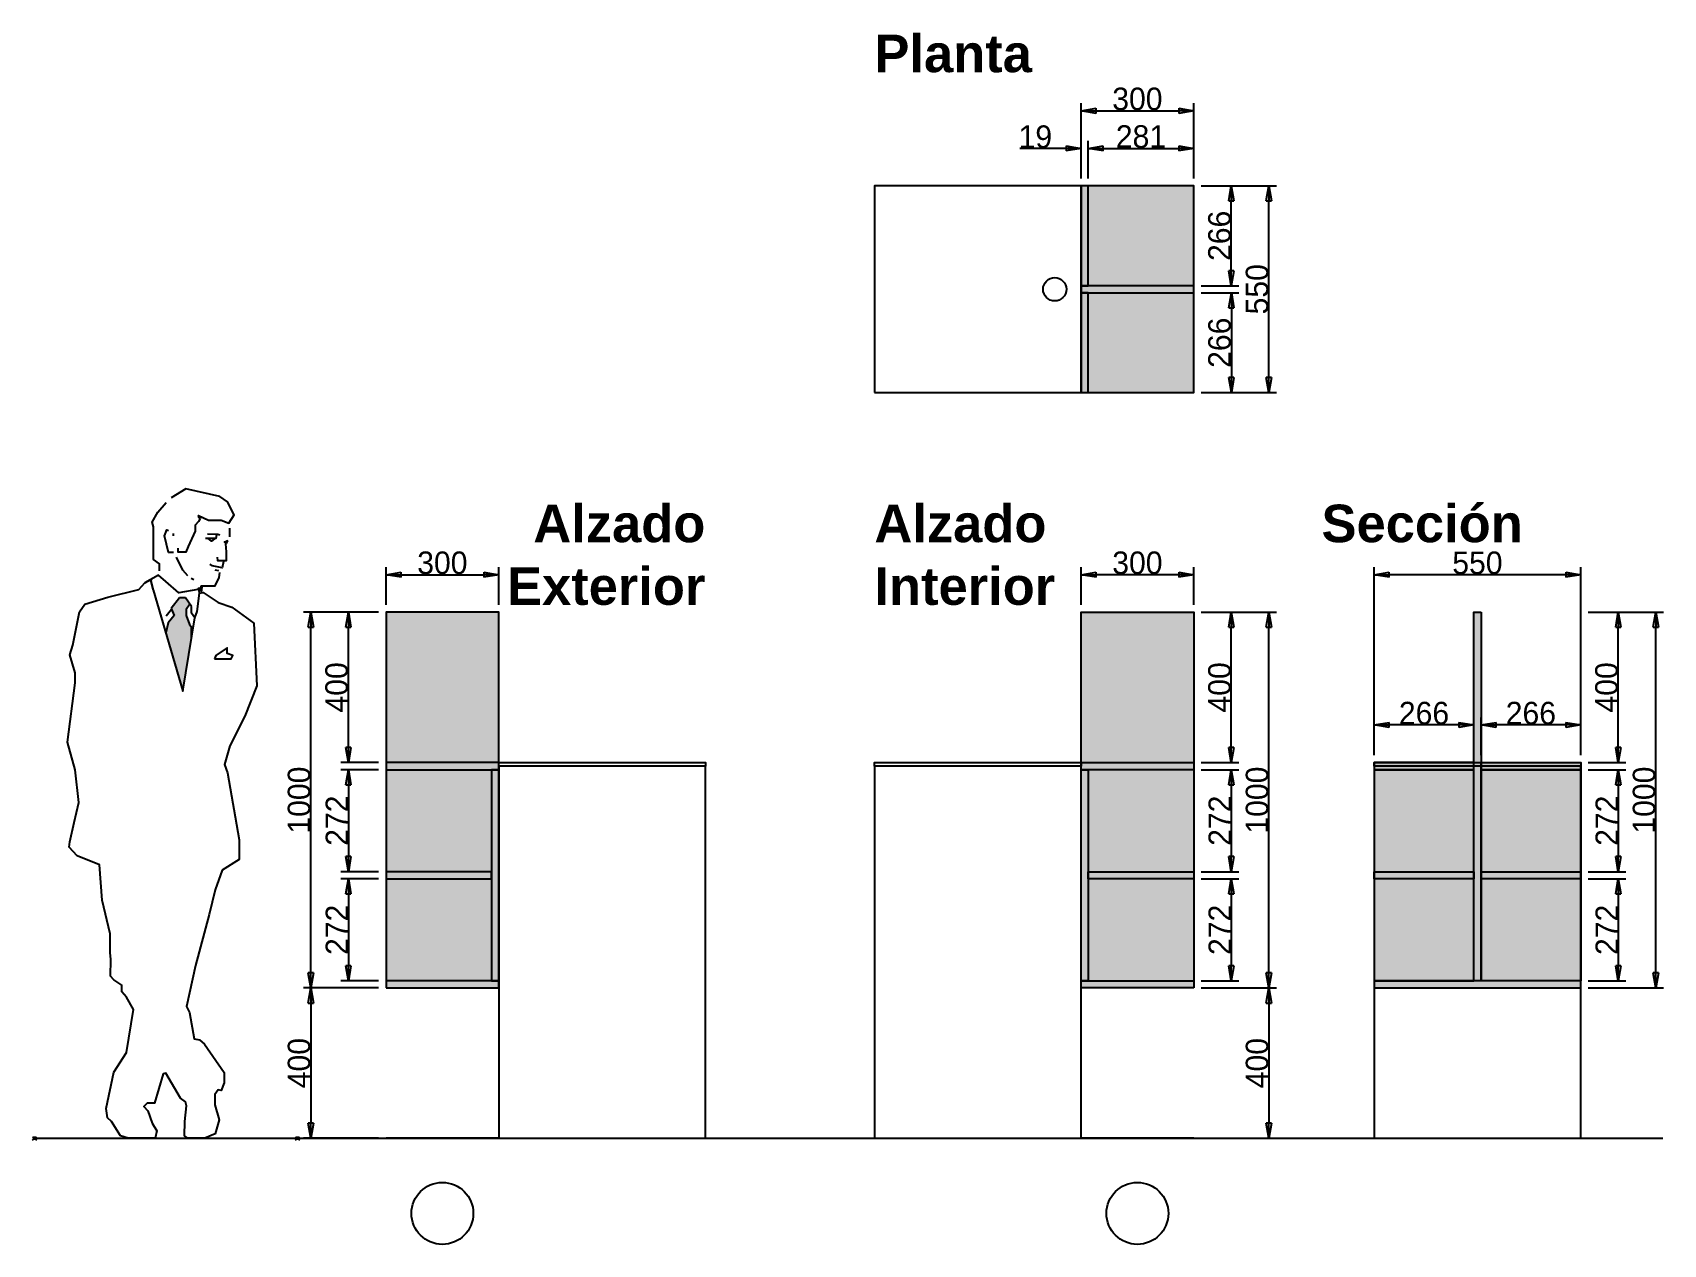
# Model space of a CAD drawing. Header units: millimetres. Extents: x -61063 to 17762, y -100319 to 2880.
# Drawn here: x -7955 to -3615, y -48714 to -45489 of the extents above; entities that cross this region are included whole.
import ezdxf

# ---------------------------------------------------------------- set-up
doc = ezdxf.new("R2010")
doc.units = ezdxf.units.MM
doc.header["$PDMODE"] = 35
doc.header["$PDSIZE"] = 5
doc.layers.add('1001 concep color Blau Fosc', color=7, linetype='Continuous', true_color=0x003e84)
for name, color, linetype in [('Cotas bloques dinámicos PM espacio', 10, 'Continuous'), ('Linea Capa Color 0000 JB', 7, 'Continuous'), ('Linea Capa Color 0008 Gris JB', 8, 'Continuous'), ('Linea Capa Color 0202 Lila Parets JB', 202, 'Continuous'), ('Linea Capa Color 0253 Gris Clar JB', 253, 'Continuous')]:
    doc.layers.add(name, color=color, linetype=linetype)
doc.styles.add('Helvetica Light', font='HelveticaNeueLTCom-Th.ttf')
doc.styles.add('Jordi Ava', font='Avant Garde MEdium BT.ttf')
doc.dimstyles.new('Jordi Ava 2015', dxfattribs={"dimtxt": 60, "dimasz": 40, "dimexe": 20, "dimexo": 20, "dimgap": 0.09, "dimtad": 1, "dimdec": 0, "dimzin": 0, "dimdsep": 46, "dimtxsty": 'Jordi Ava', "dimblk": 'CLOSED', "dimcen": 1.5, "dimclrd": 7, "dimclre": 7, "dimclrt": 256, "dimadec": 0, "dimazin": 0, "dimtfac": 0.05, "dimtdec": 0, "dimtofl": 0, "dimtmove": 0, "dimatfit": 3, "dimldrblk": 'CLOSED', "dimfxl": 90, "dimtolj": 1, "dimtzin": 0, "dimlwd": -1, "dimlwe": -1, "dimarcsym": 0})

# ---------------------------------------------------------------- blocks, each defined once
blk = doc.blocks.new('PM202401301630')
at = {"layer": 'Linea Capa Color 0008 Gris JB'}
h = blk.add_hatch(color=256, dxfattribs=at)
h.set_gradient(color1=(0, 127, 255), one_color=1, tint=1, name='INVCYLINDER')
h.paths.add_polyline_path([(349.2, 1345.3), (355.5, 1372.2), (371.4, 1391.2), (363.5, 1410.2), (385.6, 1438.7), (401.5, 1438.7), (413.7, 1421.3), (403.9, 1407), (403.9, 1391.2), (412.6, 1367.4), (418.1, 1360.8), (418.1, 1332.6), (394.4, 1190.3)])
at = {"layer": 'Linea Capa Color 0008 Gris JB', "linetype": 'Continuous'}
for p, q in [((309.6, 1484.7), (311.2, 1487.8)), ((315.9, 1459.3), (309.6, 1484.7)), ((385.6, 1438.7), (363.5, 1410.2)), ((401.5, 1438.7), (385.6, 1438.7)), ((418.1, 1415), (401.5, 1438.7)), ((371.4, 1391.2), (355.5, 1372.2)), ((363.5, 1410.2), (371.4, 1391.2)), ((418.1, 1397.5), (418.1, 1415)), ((426.8, 1384.9), (418.1, 1397.5)), ((355.5, 1372.2), (349.2, 1345.3))]:
    blk.add_line(p, q, dxfattribs=at)
for points in [[(445.8, 1652.6), (437.9, 1651), (436.3, 1657.3), (463.3, 1645.4), (496.5, 1645.4), (517.1, 1636.7), (531.4, 1658.9), (513.9, 1693.7), (493.4, 1708), (403.1, 1728.6), (363.5, 1704.8)], [(332.6, 1510), (332.6, 1529), (316.7, 1540.1), (317.1, 1581.3), (317.1, 1627.2), (312.8, 1639.9), (328.6, 1666.8), (350.8, 1692.2)], [(369.8, 1559.1), (357.1, 1559.1), (346, 1603.5), (352.4, 1619.3), (357.1, 1617.7)], [(369.8, 1603.5), (369.8, 1609.8)], [(441.1, 1649.4), (436.3, 1641.5), (427.6, 1632), (427.6, 1616.1), (409.4, 1574.9), (403.1, 1559.9), (382.5, 1559.9), (382.5, 1570.2)], [(455.3, 1597.1), (483.8, 1597.1), (485.4, 1606.6)], [(493.1, 1605.4), (487.6, 1606.5), (460.1, 1608.2)], [(519.5, 1600.3), (519.5, 1624)], [(479.1, 1595.5), (471.2, 1589.2), (461.7, 1597.1)], [(485.8, 1546.2), (487.4, 1537.5), (510.9, 1537.5), (510.8, 1560.7), (509.2, 1581.9)], [(512.4, 1590.8), (510.8, 1582.9), (506, 1587.6), (515.5, 1590.8)], [(407.8, 1497.3), (395.1, 1511.6), (377.7, 1546.4)], [(503.3, 1535.1), (499.2, 1517.9), (473.1, 1523.2), (467.1, 1527.1)], [(434.7, 1460.9), (384.1, 1451.4), (349.2, 1481.5), (330.2, 1498.9), (293.8, 1478.3)], [(423.7, 1486.2), (417.3, 1489.4)], [(439.5, 1456.1), (444.2, 1470.4), (480.7, 1470.4), (491.8, 1492.6), (493.6, 1505.7)], [(490.2, 1510), (480.7, 1511.6)], [(439.3, 1451), (439.5, 1453), (436.3, 1464.1), (442.1, 1464.1)], [(445.8, 1470.4), (444.2, 1456.1), (441.1, 1457.7)], [(365, 1407), (350.8, 1389.6)], [(413.7, 1421.3), (403.9, 1407), (403.9, 1391.2), (412.6, 1367.4), (420.5, 1357.9), (422.1, 1357.9)], [(426.8, 1384.9), (433.2, 1402.3)], [(418.1, 1332.6), (418.1, 1360.8)]]:
    blk.add_lwpolyline(points, dxfattribs=at)
at = {"layer": 'Linea Capa Color 0008 Gris JB'}
for points in [[(92.6, 775), (94.3, 789), (105.3, 840), (117.9, 893.8), (108.4, 980.9), (87.8, 1053.8), (108.4, 1212.2), (108.4, 1239.1), (94.2, 1286.7), (102.1, 1312), (119.5, 1400.7), (133.8, 1421.3), (195.6, 1440.3), (277.9, 1460.9), (293.8, 1478.3), (311.4, 1488.3), (309.6, 1484.7), (315.9, 1459.3), (394.4, 1190.3), (426.8, 1384.9), (433.2, 1402.3), (439.3, 1451), (449, 1453), (488.6, 1426), (525, 1413.4), (583.6, 1370.6), (591.6, 1204.3), (559.9, 1123.5), (520.3, 1044.3), (506, 995.2), (513.9, 973), (544.8, 794), (544.8, 742.1), (499.7, 713.2), (480.7, 661), (464.8, 596), (428.4, 459.8), (404.6, 350.5), (412.6, 334.7), (425.2, 265), (439.5, 261.8), (452.2, 250.7), (505.2, 174.7), (505.2, 147.8), (496.5, 127.2), (488.6, 128.7), (479.9, 116.1), (479.9, 89.1), (491.8, 49.5), (480.7, 11.5), (453.8, 0), (428.4, 0), (407.7, 0), (399.1, 6.8), (399.9, 44.8), (404.6, 86), (401.5, 97.1), (388.8, 106.6), (349.2, 173.1), (342.9, 171.5), (319.1, 93.1), (300.1, 93.1), (290.6, 84.4), (301.7, 73.3), (312.8, 40), (325.4, 20), (321.5, 0), (293.8, 0), (249.4, 0), (228.8, 6.8), (205.1, 44.8), (194, 54.3), (190.8, 79.6), (211.4, 176.3), (244.7, 228.5), (263.7, 342.6), (244.7, 375.8), (232.8, 390.1), (232.8, 407.5), (211.4, 421.8), (201.9, 431.3), (203.5, 475.6), (201.1, 494.6), (201.1, 543.8), (179.7, 634), (173.4, 727.5), (113.2, 751.3)], [(479.1, 1276.4), (494.9, 1276.4), (523.4, 1275.6), (528.2, 1285.1), (513.2, 1290.1), (513.2, 1305.7), (482.3, 1285.1)]]:
    blk.add_lwpolyline(points, close=True, dxfattribs=at)
at = {"layer": 'Linea Capa Color 0202 Lila Parets JB', "ltscale": 10}
blk.add_line((0, 0), (700, 0), dxfattribs=at)
for p in [(0, 0), (700, 0)]:
    blk.add_point(p, dxfattribs=at)
blk = doc.blocks.new('PM202401301600')
at = {"layer": 'Linea Capa Color 0202 Lila Parets JB', "ltscale": 10}
blk.add_line((700, 0), (4334.2, 0), dxfattribs=at)
at = {"layer": 'Linea Capa Color 0253 Gris Clar JB', "ltscale": 50}
for points in [[(2235.6, 1984.6), (2785.6, 1984.6), (2785.6, 2534.6), (2235.6, 2534.6)], [(1785.6, 990), (1235.6, 990), (1235.6, 1000), (1785.6, 1000)], [(2785.6, 990), (2235.6, 990), (2235.6, 1000), (2785.6, 1000)], [(4115.7, 990), (3565.7, 990), (3565.7, 1000), (4115.7, 1000)], [(1235.6, 0), (1785.6, 0), (1785.6, 990), (1235.6, 990)], [(2235.6, 0), (2785.6, 0), (2785.6, 990), (2235.6, 990)], [(3565.7, 0), (4115.7, 0), (4115.7, 990), (3565.7, 990)]]:
    blk.add_lwpolyline(points, close=True, dxfattribs=at)
blk.add_circle((2715.6, 2259.6), 31, dxfattribs=at)
at = {"layer": 'Linea Capa Color 0000 JB', "ltscale": 10}
blk.add_blockref('PM202401301630', (0, 0), dxfattribs=at)
at = {"layer": '1001 concep color Blau Fosc', "char_height": 100, "width": 597.569, "style": 'Helvetica Light'}
for s, insert, attachment_point in [('{\\fHelveticaNeueLT Com 35 Th|b1|i0|c0|p34;Planta}', (2235.6, 2937.3), 1), ('{\\fHelveticaNeueLT Com 35 Th|b1|i0|c0|p34;Sección}', (3425.7, 1686.4), 1), ('{\\fHelveticaNeueLT Com 35 Th|b1|i0|c0|p34;Alzado\\PExterior}', (1785.6, 1686.4), 3), ('{\\fHelveticaNeueLT Com 35 Th|b1|i0|c0|p34;Alzado\\PInterior}', (2235.6, 1686.4), 1)]:
    blk.add_mtext(s, dxfattribs=dict(at, insert=insert, attachment_point=attachment_point))
blk = doc.blocks.new('_Closed')
at = {"color": 0, "linetype": 'ByBlock', "lineweight": -2}
for p, q in [((-1, 0.17), (0, 0)), ((-1, 0.17), (-1, -0.17)), ((0, 0), (-1, -0.17)), ((0, 0), (-1, 0))]:
    blk.add_line(p, q, dxfattribs=at)
blk = doc.blocks.new('*D4060')
at = {"layer": 'Cotas bloques dinámicos PM espacio', "color": 7, "ltscale": 50, "transparency": 16777216}
for p, q in [((320, 1000), (420, 1000)), ((400, 640), (400, 960)), ((320, 600), (420, 600))]:
    blk.add_line(p, q, dxfattribs=at)
at = {"layer": 'Defpoints', "color": 0, "ltscale": 50, "transparency": 16777216}
for p in [(300, 1000), (400, 1000), (300, 600)]:
    blk.add_point(p, dxfattribs=at)
at = {"layer": 'Cotas bloques dinámicos PM espacio', "color": 7, "ltscale": 50, "transparency": 16777216, "xscale": 40, "yscale": 40, "zscale": 40}
for p, rotation in [((400, 1000), 90), ((400, 600), 270)]:
    blk.add_blockref('_Closed', p, dxfattribs=dict(at, rotation=rotation))
at = {"layer": 'Cotas bloques dinámicos PM espacio', "ltscale": 50, "transparency": 16777216, "insert": (368.8, 800), "char_height": 60, "attachment_point": 5, "rotation": 90, "style": 'Jordi Ava'}
blk.add_mtext('\\A1;400', dxfattribs=at)
blk = doc.blocks.new('*D4059')
at = {"layer": 'Cotas bloques dinámicos PM espacio', "color": 7, "ltscale": 50, "transparency": 16777216}
for p, q in [((320, 581), (420, 581)), ((400, 541), (400, 349.5)), ((320, 309.5), (420, 309.5))]:
    blk.add_line(p, q, dxfattribs=at)
at = {"layer": 'Defpoints', "color": 0, "ltscale": 50, "transparency": 16777216}
for p in [(300, 581), (300, 309.5), (400, 309.5)]:
    blk.add_point(p, dxfattribs=at)
at = {"layer": 'Cotas bloques dinámicos PM espacio', "color": 7, "ltscale": 50, "transparency": 16777216, "xscale": 40, "yscale": 40, "zscale": 40}
for p, rotation in [((400, 581), 90), ((400, 309.5), 270)]:
    blk.add_blockref('_Closed', p, dxfattribs=dict(at, rotation=rotation))
at = {"layer": 'Cotas bloques dinámicos PM espacio', "ltscale": 50, "transparency": 16777216, "insert": (369.4, 445.2), "char_height": 60, "attachment_point": 5, "rotation": 90, "style": 'Jordi Ava'}
blk.add_mtext('\\A1;272', dxfattribs=at)
blk = doc.blocks.new('*D4058')
at = {"layer": 'Cotas bloques dinámicos PM espacio', "color": 7, "ltscale": 50, "transparency": 16777216}
for p, q in [((320, 290.5), (420, 290.5)), ((400, 250.5), (400, 59)), ((320, 19), (420, 19))]:
    blk.add_line(p, q, dxfattribs=at)
at = {"layer": 'Defpoints', "color": 0, "ltscale": 50, "transparency": 16777216}
for p in [(300, 290.5), (300, 19), (400, 19)]:
    blk.add_point(p, dxfattribs=at)
at = {"layer": 'Cotas bloques dinámicos PM espacio', "color": 7, "ltscale": 50, "transparency": 16777216, "xscale": 40, "yscale": 40, "zscale": 40}
for p, rotation in [((400, 290.5), 90), ((400, 19), 270)]:
    blk.add_blockref('_Closed', p, dxfattribs=dict(at, rotation=rotation))
at = {"layer": 'Cotas bloques dinámicos PM espacio', "ltscale": 50, "transparency": 16777216, "insert": (369.4, 154.7), "char_height": 60, "attachment_point": 5, "rotation": 90, "style": 'Jordi Ava'}
blk.add_mtext('\\A1;272', dxfattribs=at)
blk = doc.blocks.new('*D4057')
at = {"layer": 'Cotas bloques dinámicos PM espacio', "color": 7, "ltscale": 50, "transparency": 16777216}
for p, q in [((320, 1000), (520, 1000)), ((500, 40), (500, 960)), ((320, 0), (520, 0))]:
    blk.add_line(p, q, dxfattribs=at)
at = {"layer": 'Defpoints', "color": 0, "ltscale": 50, "transparency": 16777216}
for p in [(300, 1000), (500, 1000), (300, 0)]:
    blk.add_point(p, dxfattribs=at)
at = {"layer": 'Cotas bloques dinámicos PM espacio', "color": 7, "ltscale": 50, "transparency": 16777216, "xscale": 40, "yscale": 40, "zscale": 40}
for p, rotation in [((500, 1000), 90), ((500, 0), 270)]:
    blk.add_blockref('_Closed', p, dxfattribs=dict(at, rotation=rotation))
at = {"layer": 'Cotas bloques dinámicos PM espacio', "ltscale": 50, "transparency": 16777216, "insert": (468.8, 500), "char_height": 60, "attachment_point": 5, "rotation": 90, "style": 'Jordi Ava'}
blk.add_mtext('\\A1;1000', dxfattribs=at)
blk = doc.blocks.new('*D4187')
at = {"layer": 'Cotas bloques dinámicos PM espacio', "color": 7, "ltscale": 50, "transparency": 16777216}
for p, q in [((0, 1020), (0, 1120)), ((260, 1100), (40, 1100)), ((300, 1020), (300, 1120))]:
    blk.add_line(p, q, dxfattribs=at)
at = {"layer": 'Defpoints', "color": 0, "ltscale": 50, "transparency": 16777216}
for p in [(0, 1100), (0, 1000), (300, 1000)]:
    blk.add_point(p, dxfattribs=at)
at = {"layer": 'Cotas bloques dinámicos PM espacio', "color": 7, "ltscale": 50, "transparency": 16777216, "xscale": 40, "yscale": 40, "zscale": 40, "rotation": 180}
blk.add_blockref('_Closed', (0, 1100), dxfattribs=at)
at = {"layer": 'Cotas bloques dinámicos PM espacio', "color": 7, "ltscale": 50, "transparency": 16777216, "xscale": 40, "yscale": 40, "zscale": 40}
blk.add_blockref('_Closed', (300, 1100), dxfattribs=at)
at = {"layer": 'Cotas bloques dinámicos PM espacio', "ltscale": 50, "transparency": 16777216, "insert": (150, 1131.3), "char_height": 60, "attachment_point": 5, "style": 'Jordi Ava'}
blk.add_mtext('\\A1;300', dxfattribs=at)
blk = doc.blocks.new('*D4188')
at = {"layer": 'Cotas bloques dinámicos PM espacio', "color": 7, "ltscale": 50, "transparency": 16777216}
for p, q in [((320, 0), (520, 0)), ((500, -40), (500, -360)), ((320, -400), (520, -400))]:
    blk.add_line(p, q, dxfattribs=at)
at = {"layer": 'Defpoints', "color": 0, "ltscale": 50, "transparency": 16777216}
for p in [(300, 0), (300, -400), (500, -400)]:
    blk.add_point(p, dxfattribs=at)
at = {"layer": 'Cotas bloques dinámicos PM espacio', "color": 7, "ltscale": 50, "transparency": 16777216, "xscale": 40, "yscale": 40, "zscale": 40}
for p, rotation in [((500, 0), 90), ((500, -400), 270)]:
    blk.add_blockref('_Closed', p, dxfattribs=dict(at, rotation=rotation))
at = {"layer": 'Cotas bloques dinámicos PM espacio', "ltscale": 50, "transparency": 16777216, "insert": (468.8, -200), "char_height": 60, "attachment_point": 5, "rotation": 90, "style": 'Jordi Ava'}
blk.add_mtext('\\A1;400', dxfattribs=at)
blk = doc.blocks.new('*D4061')
at = {"layer": 'Cotas bloques dinámicos PM espacio', "color": 7, "ltscale": 50, "transparency": 16777216}
for p, q in [((570, 1000), (670, 1000)), ((650, 640), (650, 960)), ((570, 600), (670, 600))]:
    blk.add_line(p, q, dxfattribs=at)
at = {"layer": 'Defpoints', "color": 0, "ltscale": 50, "transparency": 16777216}
for p in [(550, 1000), (650, 1000), (550, 600)]:
    blk.add_point(p, dxfattribs=at)
at = {"layer": 'Cotas bloques dinámicos PM espacio', "color": 7, "ltscale": 50, "transparency": 16777216, "xscale": 40, "yscale": 40, "zscale": 40}
for p, rotation in [((650, 1000), 90), ((650, 600), 270)]:
    blk.add_blockref('_Closed', p, dxfattribs=dict(at, rotation=rotation))
at = {"layer": 'Cotas bloques dinámicos PM espacio', "ltscale": 50, "transparency": 16777216, "insert": (618.8, 800), "char_height": 60, "attachment_point": 5, "rotation": 90, "style": 'Jordi Ava'}
blk.add_mtext('\\A1;400', dxfattribs=at)
blk = doc.blocks.new('*D4062')
at = {"layer": 'Cotas bloques dinámicos PM espacio', "color": 7, "ltscale": 50, "transparency": 16777216}
for p, q in [((570, 581), (670, 581)), ((650, 541), (650, 349.5)), ((570, 309.5), (670, 309.5))]:
    blk.add_line(p, q, dxfattribs=at)
at = {"layer": 'Defpoints', "color": 0, "ltscale": 50, "transparency": 16777216}
for p in [(550, 581), (550, 309.5), (650, 309.5)]:
    blk.add_point(p, dxfattribs=at)
at = {"layer": 'Cotas bloques dinámicos PM espacio', "color": 7, "ltscale": 50, "transparency": 16777216, "xscale": 40, "yscale": 40, "zscale": 40}
for p, rotation in [((650, 581), 90), ((650, 309.5), 270)]:
    blk.add_blockref('_Closed', p, dxfattribs=dict(at, rotation=rotation))
at = {"layer": 'Cotas bloques dinámicos PM espacio', "ltscale": 50, "transparency": 16777216, "insert": (619.4, 445.2), "char_height": 60, "attachment_point": 5, "rotation": 90, "style": 'Jordi Ava'}
blk.add_mtext('\\A1;272', dxfattribs=at)
blk = doc.blocks.new('*D4063')
at = {"layer": 'Cotas bloques dinámicos PM espacio', "color": 7, "ltscale": 50, "transparency": 16777216}
for p, q in [((570, 290.5), (670, 290.5)), ((650, 250.5), (650, 59)), ((570, 19), (670, 19))]:
    blk.add_line(p, q, dxfattribs=at)
at = {"layer": 'Defpoints', "color": 0, "ltscale": 50, "transparency": 16777216}
for p in [(550, 290.5), (550, 19), (650, 19)]:
    blk.add_point(p, dxfattribs=at)
at = {"layer": 'Cotas bloques dinámicos PM espacio', "color": 7, "ltscale": 50, "transparency": 16777216, "xscale": 40, "yscale": 40, "zscale": 40}
for p, rotation in [((650, 290.5), 90), ((650, 19), 270)]:
    blk.add_blockref('_Closed', p, dxfattribs=dict(at, rotation=rotation))
at = {"layer": 'Cotas bloques dinámicos PM espacio', "ltscale": 50, "transparency": 16777216, "insert": (619.4, 154.7), "char_height": 60, "attachment_point": 5, "rotation": 90, "style": 'Jordi Ava'}
blk.add_mtext('\\A1;272', dxfattribs=at)
blk = doc.blocks.new('*D4064')
at = {"layer": 'Cotas bloques dinámicos PM espacio', "color": 7, "ltscale": 50, "transparency": 16777216}
for p, q in [((570, 1000), (770, 1000)), ((750, 40), (750, 960)), ((570, 0), (770, 0))]:
    blk.add_line(p, q, dxfattribs=at)
at = {"layer": 'Defpoints', "color": 0, "ltscale": 50, "transparency": 16777216}
for p in [(550, 1000), (750, 1000), (550, 0)]:
    blk.add_point(p, dxfattribs=at)
at = {"layer": 'Cotas bloques dinámicos PM espacio', "color": 7, "ltscale": 50, "transparency": 16777216, "xscale": 40, "yscale": 40, "zscale": 40}
for p, rotation in [((750, 1000), 90), ((750, 0), 270)]:
    blk.add_blockref('_Closed', p, dxfattribs=dict(at, rotation=rotation))
at = {"layer": 'Cotas bloques dinámicos PM espacio', "ltscale": 50, "transparency": 16777216, "insert": (718.8, 500), "char_height": 60, "attachment_point": 5, "rotation": 90, "style": 'Jordi Ava'}
blk.add_mtext('\\A1;1000', dxfattribs=at)
blk = doc.blocks.new('*D4065')
at = {"layer": 'Cotas bloques dinámicos PM espacio', "color": 7, "ltscale": 50, "transparency": 16777216}
for p, q in [((0, 620), (0, 1120)), ((510, 1100), (40, 1100)), ((550, 620), (550, 1120))]:
    blk.add_line(p, q, dxfattribs=at)
at = {"layer": 'Defpoints', "color": 0, "ltscale": 50, "transparency": 16777216}
for p in [(0, 1100), (0, 600), (550, 600)]:
    blk.add_point(p, dxfattribs=at)
at = {"layer": 'Cotas bloques dinámicos PM espacio', "color": 7, "ltscale": 50, "transparency": 16777216, "xscale": 40, "yscale": 40, "zscale": 40, "rotation": 180}
blk.add_blockref('_Closed', (0, 1100), dxfattribs=at)
at = {"layer": 'Cotas bloques dinámicos PM espacio', "color": 7, "ltscale": 50, "transparency": 16777216, "xscale": 40, "yscale": 40, "zscale": 40}
blk.add_blockref('_Closed', (550, 1100), dxfattribs=at)
at = {"layer": 'Cotas bloques dinámicos PM espacio', "ltscale": 50, "transparency": 16777216, "insert": (275, 1131.2), "char_height": 60, "attachment_point": 5, "style": 'Jordi Ava'}
blk.add_mtext('\\A1;550', dxfattribs=at)
blk = doc.blocks.new('*D4066')
at = {"layer": 'Cotas bloques dinámicos PM espacio', "color": 7, "ltscale": 50, "transparency": 16777216}
for p, q in [((284.5, 620), (284.5, 720)), ((510, 700), (324.5, 700)), ((550, 620), (550, 720))]:
    blk.add_line(p, q, dxfattribs=at)
at = {"layer": 'Defpoints', "color": 0, "ltscale": 50, "transparency": 16777216}
for p in [(284.5, 700), (284.5, 600), (550, 600)]:
    blk.add_point(p, dxfattribs=at)
at = {"layer": 'Cotas bloques dinámicos PM espacio', "color": 7, "ltscale": 50, "transparency": 16777216, "xscale": 40, "yscale": 40, "zscale": 40, "rotation": 180}
blk.add_blockref('_Closed', (284.5, 700), dxfattribs=at)
at = {"layer": 'Cotas bloques dinámicos PM espacio', "color": 7, "ltscale": 50, "transparency": 16777216, "xscale": 40, "yscale": 40, "zscale": 40}
blk.add_blockref('_Closed', (550, 700), dxfattribs=at)
at = {"layer": 'Cotas bloques dinámicos PM espacio', "ltscale": 50, "transparency": 16777216, "insert": (417.2, 731.2), "char_height": 60, "attachment_point": 5, "style": 'Jordi Ava'}
blk.add_mtext('\\A1;266', dxfattribs=at)
blk = doc.blocks.new('*D4067')
at = {"layer": 'Cotas bloques dinámicos PM espacio', "color": 7, "ltscale": 50, "transparency": 16777216}
for p, q in [((0, 620), (0, 720)), ((225.5, 700), (40, 700)), ((265.5, 620), (265.5, 720))]:
    blk.add_line(p, q, dxfattribs=at)
at = {"layer": 'Defpoints', "color": 0, "ltscale": 50, "transparency": 16777216}
for p in [(0, 700), (0, 600), (265.5, 600)]:
    blk.add_point(p, dxfattribs=at)
at = {"layer": 'Cotas bloques dinámicos PM espacio', "color": 7, "ltscale": 50, "transparency": 16777216, "xscale": 40, "yscale": 40, "zscale": 40, "rotation": 180}
blk.add_blockref('_Closed', (0, 700), dxfattribs=at)
at = {"layer": 'Cotas bloques dinámicos PM espacio', "color": 7, "ltscale": 50, "transparency": 16777216, "xscale": 40, "yscale": 40, "zscale": 40}
blk.add_blockref('_Closed', (265.5, 700), dxfattribs=at)
at = {"layer": 'Cotas bloques dinámicos PM espacio', "ltscale": 50, "transparency": 16777216, "insert": (132.8, 731.2), "char_height": 60, "attachment_point": 5, "style": 'Jordi Ava'}
blk.add_mtext('\\A1;266', dxfattribs=at)
blk = doc.blocks.new('*D4056')
at = {"layer": 'Cotas bloques dinámicos PM espacio', "color": 7, "ltscale": 50, "transparency": 16777216}
for p, q in [((320, 0), (520, 0)), ((500, -510), (500, -40)), ((320, -550), (520, -550))]:
    blk.add_line(p, q, dxfattribs=at)
at = {"layer": 'Defpoints', "color": 0, "ltscale": 50, "transparency": 16777216}
for p in [(300, 0), (500, 0), (300, -550)]:
    blk.add_point(p, dxfattribs=at)
at = {"layer": 'Cotas bloques dinámicos PM espacio', "color": 7, "ltscale": 50, "transparency": 16777216, "xscale": 40, "yscale": 40, "zscale": 40}
for p, rotation in [((500, 0), 90), ((500, -550), 270)]:
    blk.add_blockref('_Closed', p, dxfattribs=dict(at, rotation=rotation))
at = {"layer": 'Cotas bloques dinámicos PM espacio', "ltscale": 50, "transparency": 16777216, "insert": (468.8, -275), "char_height": 60, "attachment_point": 5, "rotation": 90, "style": 'Jordi Ava'}
blk.add_mtext('\\A1;550', dxfattribs=at)
blk = doc.blocks.new('*D4053')
at = {"layer": 'Cotas bloques dinámicos PM espacio', "color": 7, "ltscale": 50, "transparency": 16777216}
for p, q in [((0, 20), (0, 220)), ((300, 20), (300, 220)), ((40, 200), (260, 200))]:
    blk.add_line(p, q, dxfattribs=at)
at = {"layer": 'Defpoints', "color": 0, "ltscale": 50, "transparency": 16777216}
for p in [(300, 200), (0, 0), (300, 0)]:
    blk.add_point(p, dxfattribs=at)
at = {"layer": 'Cotas bloques dinámicos PM espacio', "color": 7, "ltscale": 50, "transparency": 16777216, "xscale": 40, "yscale": 40, "zscale": 40, "rotation": 180}
blk.add_blockref('_Closed', (0, 200), dxfattribs=at)
at = {"layer": 'Cotas bloques dinámicos PM espacio', "color": 7, "ltscale": 50, "transparency": 16777216, "xscale": 40, "yscale": 40, "zscale": 40}
blk.add_blockref('_Closed', (300, 200), dxfattribs=at)
at = {"layer": 'Cotas bloques dinámicos PM espacio', "ltscale": 50, "transparency": 16777216, "insert": (150, 231.3), "char_height": 60, "attachment_point": 5, "style": 'Jordi Ava'}
blk.add_mtext('\\A1;300', dxfattribs=at)
blk = doc.blocks.new('*D4052')
at = {"layer": 'Cotas bloques dinámicos PM espacio', "color": 7, "ltscale": 50, "transparency": 16777216}
for p, q in [((19, 20), (19, 120)), ((59, 100), (260, 100)), ((300, 20), (300, 120))]:
    blk.add_line(p, q, dxfattribs=at)
at = {"layer": 'Defpoints', "color": 0, "ltscale": 50, "transparency": 16777216}
for p in [(300, 100), (19, 0), (300, 0)]:
    blk.add_point(p, dxfattribs=at)
at = {"layer": 'Cotas bloques dinámicos PM espacio', "color": 7, "ltscale": 50, "transparency": 16777216, "xscale": 40, "yscale": 40, "zscale": 40, "rotation": 180}
blk.add_blockref('_Closed', (19, 100), dxfattribs=at)
at = {"layer": 'Cotas bloques dinámicos PM espacio', "color": 7, "ltscale": 50, "transparency": 16777216, "xscale": 40, "yscale": 40, "zscale": 40}
blk.add_blockref('_Closed', (300, 100), dxfattribs=at)
at = {"layer": 'Cotas bloques dinámicos PM espacio', "ltscale": 50, "transparency": 16777216, "insert": (159.5, 131.2), "char_height": 60, "attachment_point": 5, "style": 'Jordi Ava'}
blk.add_mtext('\\A1;281', dxfattribs=at)
blk = doc.blocks.new('*D4051')
at = {"layer": 'Cotas bloques dinámicos PM espacio', "color": 7, "ltscale": 50, "transparency": 16777216}
for p, q in [((-40, 100), (-163.3, 100)), ((0, 20), (0, 120)), ((19, 20), (19, 120)), ((59, 100), (99, 100))]:
    blk.add_line(p, q, dxfattribs=at)
at = {"layer": 'Defpoints', "color": 0, "ltscale": 50, "transparency": 16777216}
for p in [(0, 100), (0, 0), (19, 0)]:
    blk.add_point(p, dxfattribs=at)
at = {"layer": 'Cotas bloques dinámicos PM espacio', "color": 7, "ltscale": 50, "transparency": 16777216, "xscale": 40, "yscale": 40, "zscale": 40}
blk.add_blockref('_Closed', (0, 100), dxfattribs=at)
at = {"layer": 'Cotas bloques dinámicos PM espacio', "color": 7, "ltscale": 50, "transparency": 16777216, "xscale": 40, "yscale": 40, "zscale": 40, "rotation": 180}
blk.add_blockref('_Closed', (19, 100), dxfattribs=at)
at = {"layer": 'Cotas bloques dinámicos PM espacio', "ltscale": 50, "transparency": 16777216, "insert": (-121.6, 130.7), "char_height": 60, "attachment_point": 5, "style": 'Jordi Ava'}
blk.add_mtext('\\A1;19', dxfattribs=at)
blk = doc.blocks.new('*D4055')
at = {"layer": 'Cotas bloques dinámicos PM espacio', "color": 7, "ltscale": 50, "transparency": 16777216}
for p, q in [((320, 0), (420, 0)), ((400, -225.5), (400, -40)), ((320, -265.5), (420, -265.5))]:
    blk.add_line(p, q, dxfattribs=at)
at = {"layer": 'Defpoints', "color": 0, "ltscale": 50, "transparency": 16777216}
for p in [(300, 0), (400, 0), (300, -265.5)]:
    blk.add_point(p, dxfattribs=at)
at = {"layer": 'Cotas bloques dinámicos PM espacio', "color": 7, "ltscale": 50, "transparency": 16777216, "xscale": 40, "yscale": 40, "zscale": 40}
for p, rotation in [((400, 0), 90), ((400, -265.5), 270)]:
    blk.add_blockref('_Closed', p, dxfattribs=dict(at, rotation=rotation))
at = {"layer": 'Cotas bloques dinámicos PM espacio', "ltscale": 50, "transparency": 16777216, "insert": (368.8, -132.8), "char_height": 60, "attachment_point": 5, "rotation": 90, "style": 'Jordi Ava'}
blk.add_mtext('\\A1;266', dxfattribs=at)
blk = doc.blocks.new('*D4054')
at = {"layer": 'Cotas bloques dinámicos PM espacio', "color": 7, "ltscale": 50, "transparency": 16777216}
for p, q in [((320, -284.5), (420.2, -284.5)), ((400.2, -324.5), (400.2, -510)), ((320, -550), (420.2, -550))]:
    blk.add_line(p, q, dxfattribs=at)
at = {"layer": 'Defpoints', "color": 0, "ltscale": 50, "transparency": 16777216}
for p in [(300, -284.5), (300, -550), (400.2, -550)]:
    blk.add_point(p, dxfattribs=at)
at = {"layer": 'Cotas bloques dinámicos PM espacio', "color": 7, "ltscale": 50, "transparency": 16777216, "xscale": 40, "yscale": 40, "zscale": 40}
for p, rotation in [((400.2, -284.5), 90), ((400.2, -550), 270)]:
    blk.add_blockref('_Closed', p, dxfattribs=dict(at, rotation=rotation))
at = {"layer": 'Cotas bloques dinámicos PM espacio', "ltscale": 50, "transparency": 16777216, "insert": (369, -417.3), "char_height": 60, "attachment_point": 5, "rotation": 90, "style": 'Jordi Ava'}
blk.add_mtext('\\A1;266', dxfattribs=at)
blk = doc.blocks.new('*D4050')
at = {"layer": 'Cotas bloques dinámicos PM espacio', "color": 7, "ltscale": 50, "transparency": 16777216}
for p, q in [((-320, 1000), (-420, 1000)), ((-400, 640), (-400, 960)), ((-320, 600), (-420, 600))]:
    blk.add_line(p, q, dxfattribs=at)
at = {"layer": 'Defpoints', "color": 0, "ltscale": 50, "transparency": 16777216}
for p in [(-400, 1000), (-300, 1000), (-300, 600)]:
    blk.add_point(p, dxfattribs=at)
at = {"layer": 'Cotas bloques dinámicos PM espacio', "color": 7, "ltscale": 50, "transparency": 16777216, "xscale": 40, "yscale": 40, "zscale": 40}
for p, rotation in [((-400, 1000), 90), ((-400, 600), 270)]:
    blk.add_blockref('_Closed', p, dxfattribs=dict(at, rotation=rotation))
at = {"layer": 'Cotas bloques dinámicos PM espacio', "ltscale": 50, "transparency": 16777216, "insert": (-431.2, 800), "char_height": 60, "attachment_point": 5, "rotation": 90, "style": 'Jordi Ava'}
blk.add_mtext('\\A1;400', dxfattribs=at)
blk = doc.blocks.new('*D4049')
at = {"layer": 'Cotas bloques dinámicos PM espacio', "color": 7, "ltscale": 50, "transparency": 16777216}
for p, q in [((-320, 581), (-420, 581)), ((-400, 541), (-400, 349.5)), ((-320, 309.5), (-420, 309.5))]:
    blk.add_line(p, q, dxfattribs=at)
at = {"layer": 'Defpoints', "color": 0, "ltscale": 50, "transparency": 16777216}
for p in [(-300, 581), (-400, 309.5), (-300, 309.5)]:
    blk.add_point(p, dxfattribs=at)
at = {"layer": 'Cotas bloques dinámicos PM espacio', "color": 7, "ltscale": 50, "transparency": 16777216, "xscale": 40, "yscale": 40, "zscale": 40}
for p, rotation in [((-400, 581), 90), ((-400, 309.5), 270)]:
    blk.add_blockref('_Closed', p, dxfattribs=dict(at, rotation=rotation))
at = {"layer": 'Cotas bloques dinámicos PM espacio', "ltscale": 50, "transparency": 16777216, "insert": (-430.6, 445.3), "char_height": 60, "attachment_point": 5, "rotation": 90, "style": 'Jordi Ava'}
blk.add_mtext('\\A1;272', dxfattribs=at)
blk = doc.blocks.new('*D4048')
at = {"layer": 'Cotas bloques dinámicos PM espacio', "color": 7, "ltscale": 50, "transparency": 16777216}
for p, q in [((-320, 290.5), (-420, 290.5)), ((-400, 250.5), (-400, 59)), ((-320, 19), (-420, 19))]:
    blk.add_line(p, q, dxfattribs=at)
at = {"layer": 'Defpoints', "color": 0, "ltscale": 50, "transparency": 16777216}
for p in [(-300, 290.5), (-400, 19), (-300, 19)]:
    blk.add_point(p, dxfattribs=at)
at = {"layer": 'Cotas bloques dinámicos PM espacio', "color": 7, "ltscale": 50, "transparency": 16777216, "xscale": 40, "yscale": 40, "zscale": 40}
for p, rotation in [((-400, 290.5), 90), ((-400, 19), 270)]:
    blk.add_blockref('_Closed', p, dxfattribs=dict(at, rotation=rotation))
at = {"layer": 'Cotas bloques dinámicos PM espacio', "ltscale": 50, "transparency": 16777216, "insert": (-430.6, 154.8), "char_height": 60, "attachment_point": 5, "rotation": 90, "style": 'Jordi Ava'}
blk.add_mtext('\\A1;272', dxfattribs=at)
blk = doc.blocks.new('*D4047')
at = {"layer": 'Cotas bloques dinámicos PM espacio', "color": 7, "ltscale": 50, "transparency": 16777216}
for p, q in [((-320, 1000), (-520, 1000)), ((-500, 40), (-500, 960)), ((-320, 0), (-520, 0))]:
    blk.add_line(p, q, dxfattribs=at)
at = {"layer": 'Defpoints', "color": 0, "ltscale": 50, "transparency": 16777216}
for p in [(-500, 1000), (-300, 1000), (-300, 0)]:
    blk.add_point(p, dxfattribs=at)
at = {"layer": 'Cotas bloques dinámicos PM espacio', "color": 7, "ltscale": 50, "transparency": 16777216, "xscale": 40, "yscale": 40, "zscale": 40}
for p, rotation in [((-500, 1000), 90), ((-500, 0), 270)]:
    blk.add_blockref('_Closed', p, dxfattribs=dict(at, rotation=rotation))
at = {"layer": 'Cotas bloques dinámicos PM espacio', "ltscale": 50, "transparency": 16777216, "insert": (-531.2, 500), "char_height": 60, "attachment_point": 5, "rotation": 90, "style": 'Jordi Ava'}
blk.add_mtext('\\A1;1000', dxfattribs=at)
blk = doc.blocks.new('*D4186')
at = {"layer": 'Cotas bloques dinámicos PM espacio', "color": 7, "ltscale": 50, "transparency": 16777216}
for p, q in [((-300, 1020), (-300, 1120)), ((-260, 1100), (-40, 1100)), ((0, 1020), (0, 1120))]:
    blk.add_line(p, q, dxfattribs=at)
at = {"layer": 'Defpoints', "color": 0, "ltscale": 50, "transparency": 16777216}
for p in [(0, 1100), (-300, 1000), (0, 1000)]:
    blk.add_point(p, dxfattribs=at)
at = {"layer": 'Cotas bloques dinámicos PM espacio', "color": 7, "ltscale": 50, "transparency": 16777216, "xscale": 40, "yscale": 40, "zscale": 40, "rotation": 180}
blk.add_blockref('_Closed', (-300, 1100), dxfattribs=at)
at = {"layer": 'Cotas bloques dinámicos PM espacio', "color": 7, "ltscale": 50, "transparency": 16777216, "xscale": 40, "yscale": 40, "zscale": 40}
blk.add_blockref('_Closed', (0, 1100), dxfattribs=at)
at = {"layer": 'Cotas bloques dinámicos PM espacio', "ltscale": 50, "transparency": 16777216, "insert": (-150, 1131.3), "char_height": 60, "attachment_point": 5, "style": 'Jordi Ava'}
blk.add_mtext('\\A1;300', dxfattribs=at)
blk = doc.blocks.new('*D4185')
at = {"layer": 'Cotas bloques dinámicos PM espacio', "color": 7, "ltscale": 50, "transparency": 16777216}
for p, q in [((-320, 0), (-520, 0)), ((-500, -40), (-500, -360)), ((-320, -400), (-520, -400))]:
    blk.add_line(p, q, dxfattribs=at)
at = {"layer": 'Defpoints', "color": 0, "ltscale": 50, "transparency": 16777216}
for p in [(-300, 0), (-500, -400), (-300, -400)]:
    blk.add_point(p, dxfattribs=at)
at = {"layer": 'Cotas bloques dinámicos PM espacio', "color": 7, "ltscale": 50, "transparency": 16777216, "xscale": 40, "yscale": 40, "zscale": 40}
for p, rotation in [((-500, 0), 90), ((-500, -400), 270)]:
    blk.add_blockref('_Closed', p, dxfattribs=dict(at, rotation=rotation))
at = {"layer": 'Cotas bloques dinámicos PM espacio', "ltscale": 50, "transparency": 16777216, "insert": (-531.2, -200), "char_height": 60, "attachment_point": 5, "rotation": 90, "style": 'Jordi Ava'}
blk.add_mtext('\\A1;400', dxfattribs=at)
blk = doc.blocks.new('PM202401301601')
at = {"layer": 'Linea Capa Color 0000 JB', "ltscale": 50}
h = blk.add_hatch(color=254, dxfattribs=at)
h.dxf.hatch_style = 1
h.paths.add_polyline_path([(300, 0), (0, 0), (0, 1000), (300, 1000)])
at = {"layer": 'Cotas bloques dinámicos PM espacio', "ltscale": 50}
blk.add_line((300, -400), (0, -400), dxfattribs=at)
at = {"layer": 'Cotas bloques dinámicos PM espacio', "ltscale": 10}
blk.add_circle((150, -600), 82.4, dxfattribs=at)
at = {"layer": 'Linea Capa Color 0000 JB', "ltscale": 50}
for points in [[(300, 0), (0, 0), (0, 1000), (300, 1000)], [(300, 581), (0, 581), (0, 600), (300, 600)], [(19, 581), (19, 19), (0, 19), (0, 581)], [(300, 290.5), (19, 290.5), (19, 309.5), (300, 309.5)], [(300, 0), (0, 0), (0, 19), (300, 19)]]:
    blk.add_lwpolyline(points, close=True, dxfattribs=at)
at = {"layer": 'Cotas bloques dinámicos PM espacio', "ltscale": 50}
dim = blk.add_linear_dim(base=(0, 1100), p1=(300, 1000), p2=(0, 1000), dimstyle='Jordi Ava 2015', dxfattribs=at)
dim.commit()
dim.dimension.update_dxf_attribs({"geometry": '*D4187', "text_midpoint": (150, 1131.3)})
for base, p1, p2, picture, middle in [((400, 1000), (300, 600), (300, 1000), '*D4060', (368.8, 800)), ((500, 1000), (300, 0), (300, 1000), '*D4057', (468.8, 500)), ((400, 309.5), (300, 581), (300, 309.5), '*D4059', (369.3536813, 445.25)), ((400, 19), (300, 290.5), (300, 19), '*D4058', (369.3536813, 154.75)), ((500, -400), (300, 0), (300, -400), '*D4188', (468.8, -200))]:
    dim = blk.add_linear_dim(base=base, p1=p1, p2=p2, angle=90, dimstyle='Jordi Ava 2015', dxfattribs=at)
    dim.commit()
    dim.dimension.update_dxf_attribs({"geometry": picture, "text_midpoint": middle})
blk = doc.blocks.new('PM202401301602')
at = {"layer": 'Linea Capa Color 0000 JB', "ltscale": 50}
h = blk.add_hatch(color=8, dxfattribs=at)
h.dxf.hatch_style = 1
h.paths.add_polyline_path([(284.5, 1000), (284.5, 19), (265.5, 19), (265.5, 1000)])
h.paths.add_polyline_path([(0, 581), (265.5, 581), (265.5, 600), (0, 600)])
h.paths.add_polyline_path([(550, 581), (284.5, 581), (284.5, 600), (550, 600)])
h.paths.add_polyline_path([(265.5, 290.5), (0, 290.5), (0, 309.5), (265.5, 309.5)])
h.paths.add_polyline_path([(550, 290.5), (284.5, 290.5), (284.5, 309.5), (550, 309.5)])
h.paths.add_polyline_path([(0, 0), (550, 0), (550, 19), (0, 19)])
h = blk.add_hatch(color=254, dxfattribs=at)
h.dxf.hatch_style = 1
h.paths.add_polyline_path([(284.5, 581), (550, 581), (550, 19), (284.5, 19)])
h.paths.add_polyline_path([(265.5, 581), (0, 581), (0, 19), (265.5, 19)])
for points in [[(284.5, 1000), (284.5, 19), (265.5, 19), (265.5, 1000)], [(0, 581), (265.5, 581), (265.5, 600), (0, 600)], [(265.5, 581), (0, 581), (0, 19), (265.5, 19)], [(550, 581), (284.5, 581), (284.5, 600), (550, 600)], [(284.5, 581), (550, 581), (550, 19), (284.5, 19)], [(265.5, 290.5), (0, 290.5), (0, 309.5), (265.5, 309.5)], [(550, 290.5), (284.5, 290.5), (284.5, 309.5), (550, 309.5)], [(0, 0), (550, 0), (550, 19), (0, 19)]]:
    blk.add_lwpolyline(points, close=True, dxfattribs=at)
at = {"layer": 'Cotas bloques dinámicos PM espacio', "ltscale": 50}
for base, p1, p2, picture, middle in [((0, 1100), (550, 600), (0, 600), '*D4065', (275, 1131.2)), ((0, 700), (265.5, 600), (0, 600), '*D4067', (132.75, 731.2438462)), ((284.5, 700), (550, 600), (284.5, 600), '*D4066', (417.25, 731.2438462))]:
    dim = blk.add_linear_dim(base=base, p1=p1, p2=p2, dimstyle='Jordi Ava 2015', dxfattribs=at)
    dim.commit()
    dim.dimension.update_dxf_attribs({"geometry": picture, "text_midpoint": middle})
for base, p1, p2, picture, middle in [((650, 1000), (550, 600), (550, 1000), '*D4061', (618.8, 800)), ((750, 1000), (550, 0), (550, 1000), '*D4064', (718.8, 500)), ((650, 309.5), (550, 581), (550, 309.5), '*D4062', (619.3536813, 445.25)), ((650, 19), (550, 290.5), (550, 19), '*D4063', (619.3536813, 154.75))]:
    dim = blk.add_linear_dim(base=base, p1=p1, p2=p2, angle=90, dimstyle='Jordi Ava 2015', dxfattribs=at)
    dim.commit()
    dim.dimension.update_dxf_attribs({"geometry": picture, "text_midpoint": middle})
blk = doc.blocks.new('PM202401301603')
at = {"layer": 'Linea Capa Color 0000 JB', "ltscale": 50}
h = blk.add_hatch(color=254, dxfattribs=at)
h.dxf.hatch_style = 1
h.paths.add_polyline_path([(0, -550), (300, -550), (300, 0), (0, 0)])
for points in [[(0, -550), (300, -550), (300, 0), (0, 0)], [(0, -265.5), (19, -265.5), (19, 0), (0, 0)], [(0, -284.5), (300, -284.5), (300, -265.5), (0, -265.5)], [(0, -550), (19, -550), (19, -284.5), (0, -284.5)]]:
    blk.add_lwpolyline(points, close=True, dxfattribs=at)
at = {"layer": 'Cotas bloques dinámicos PM espacio', "ltscale": 50}
for base, p1, p2, picture, middle in [((300, 200), (0, 0), (300, 0), '*D4053', (150, 231.3)), ((0, 100), (19, 0), (0, 0), '*D4051', (-121.6, 130.7)), ((300, 100), (19, 0), (300, 0), '*D4052', (159.5, 131.2))]:
    dim = blk.add_linear_dim(base=base, p1=p1, p2=p2, dimstyle='Jordi Ava 2015', dxfattribs=at)
    dim.commit()
    dim.dimension.update_dxf_attribs({"geometry": picture, "text_midpoint": middle})
for base, p1, p2, picture, middle in [((500, 0), (300, -550), (300, 0), '*D4056', (468.8, -275)), ((400, 0), (300, -265.5), (300, 0), '*D4055', (368.7561538, -132.75)), ((400.2020366, -550), (300, -284.5), (300, -550), '*D4054', (368.9581904, -417.25))]:
    dim = blk.add_linear_dim(base=base, p1=p1, p2=p2, angle=90, dimstyle='Jordi Ava 2015', dxfattribs=at)
    dim.commit()
    dim.dimension.update_dxf_attribs({"geometry": picture, "text_midpoint": middle})
blk = doc.blocks.new('PM202401301623')
at = {"layer": 'Linea Capa Color 0000 JB', "ltscale": 50}
h = blk.add_hatch(color=254, dxfattribs=at)
h.dxf.hatch_style = 1
h.paths.add_polyline_path([(-300, 0), (0, 0), (0, 1000), (-300, 1000)])
at = {"layer": 'Cotas bloques dinámicos PM espacio', "ltscale": 50}
blk.add_line((0, -400), (-300, -400), dxfattribs=at)
at = {"layer": 'Cotas bloques dinámicos PM espacio', "ltscale": 10}
blk.add_circle((-150, -600), 82.4, dxfattribs=at)
at = {"layer": 'Linea Capa Color 0000 JB', "ltscale": 50}
for points in [[(-300, 0), (0, 0), (0, 1000), (-300, 1000)], [(-300, 581), (0, 581), (0, 600), (-300, 600)], [(-19, 581), (-19, 19), (0, 19), (0, 581)], [(-300, 290.5), (-19, 290.5), (-19, 309.5), (-300, 309.5)], [(-300, 0), (0, 0), (0, 19), (-300, 19)]]:
    blk.add_lwpolyline(points, close=True, dxfattribs=at)
at = {"layer": 'Cotas bloques dinámicos PM espacio', "ltscale": 50}
for base, p1, p2, angle, picture, middle in [((0, 1100), (-300, 1000), (0, 1000), 180, '*D4186', (-150, 1131.3)), ((-500, 1000), (-300, 0), (-300, 1000), 90, '*D4047', (-531.2, 500)), ((-400, 1000), (-300, 600), (-300, 1000), 90, '*D4050', (-431.2, 800)), ((-400, 309.5), (-300, 581), (-300, 309.5), 90, '*D4049', (-430.6463187, 445.25)), ((-400, 19), (-300, 290.5), (-300, 19), 90, '*D4048', (-430.6463187, 154.75)), ((-500, -400), (-300, 0), (-300, -400), 90, '*D4185', (-531.2, -200))]:
    dim = blk.add_linear_dim(base=base, p1=p1, p2=p2, angle=angle, dimstyle='Jordi Ava 2015', dxfattribs=at)
    dim.commit()
    dim.dimension.update_dxf_attribs({"geometry": picture, "text_midpoint": middle})
blk = doc.blocks.new('*U4190')
at = {"layer": 'Linea Capa Color 0000 JB'}
for name, p in [('PM202401301600', (0, 0)), ('PM202401301603', (2785.6, 2534.6)), ('PM202401301623', (1235.6, 400)), ('PM202401301601', (2785.6, 400)), ('PM202401301602', (3565.7, 400))]:
    blk.add_blockref(name, p, dxfattribs=at)

msp = doc.modelspace()

# ---------------------------------------------------------------- block references
at = {"layer": 'Linea Capa Color 0000 JB'}
msp.add_blockref('*U4190', (-7950.2, -48431.5), dxfattribs=at)

doc.saveas('drawing.dxf')
